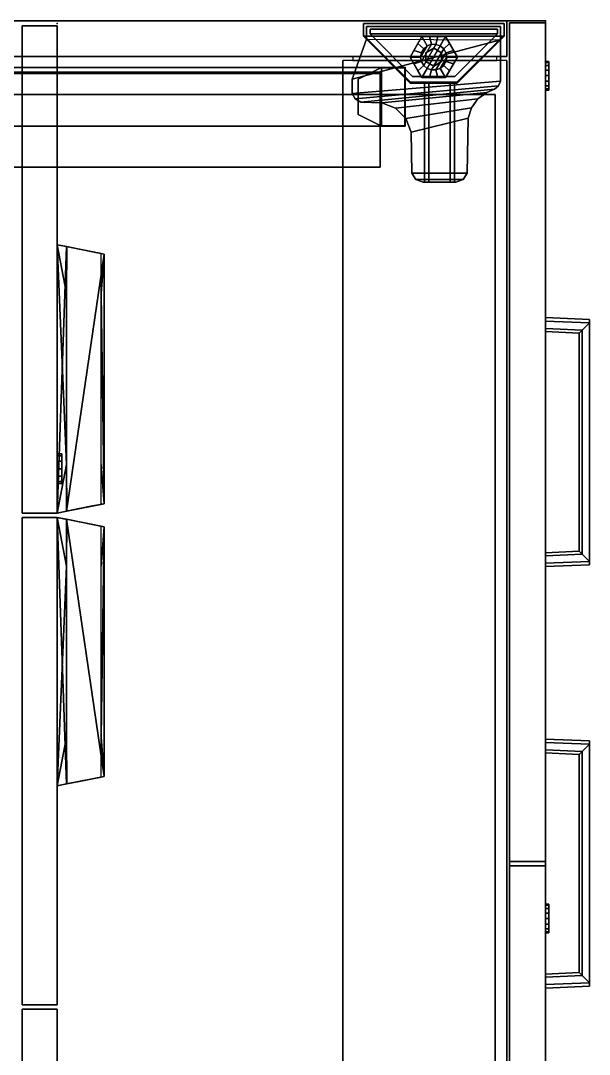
# Model space of a CAD drawing. Header units: inches. Extents: x 249 to 345, y -1454 to -1310.
# Drawn here: x 261.98 to 274.13, y -1332.22 to -1310.15 of the extents above; entities that cross this region are included whole.
import ezdxf

# ---------------------------------------------------------------- set-up
doc = ezdxf.new("R2010")
doc.units = ezdxf.units.IN
doc.header["$LTSCALE"] = 48
doc.header["$MEASUREMENT"] = 0
for name, color, linetype in [('A-FURN', 7, 'Continuous'), ('A-FURN-3-NODE', 7, 'Continuous'), ('A-FURN-3-STOR-DOOR-MDF', 253, 'Continuous'), ('A-FURN-3-STOR-HANDLE', 254, 'Continuous'), ('A-FURN-3-STOR-LCK', 4, 'Continuous'), ('A-FURN-P-ACSY-T', 7, 'Continuous'), ('A-FURN-P-STOR-T', 6, 'Continuous'), ('A-FURN-P-WKSF-T', 1, 'Continuous'), ('AFUST-3-CSLM', 13, 'Continuous'), ('AFUST-3-CSPT', 11, 'Continuous'), ('AFUST-3-DWLM', 13, 'Continuous'), ('AFUST-3-EDLM', 10, 'Continuous'), ('AFUST-3-FTPT', 11, 'Continuous'), ('AFUST-3-GDPT', 4, 'Continuous'), ('AFUST-3-LKPT', 4, 'Continuous'), ('AFUST-3-PLPT', 4, 'Continuous'), ('AFUST-3-TPLM', 15, 'Continuous'), ('AFUST-P', 6, 'Continuous'), ('AFUUS-P', 6, 'Continuous'), ('AFUWK-3-EDLM', 10, 'Continuous'), ('AFUWK-3-TPLM', 15, 'Continuous'), ('AFUWK-P', 1, 'Continuous'), ('AFUWS-3-CPPT', 11, 'Continuous'), ('AFUWS-3-LGPT', 9, 'Continuous'), ('AFUWS-P', 1, 'Continuous')]:
    doc.layers.add(name, color=color, linetype=linetype)
doc.styles.get("Standard").update_dxf_attribs({"font": 'archquik.shx'})

# ---------------------------------------------------------------- blocks, each defined once
blk = doc.blocks.new('3_ZDOC42ML')
at = {"layer": 'A-FURN-3-NODE'}
blk.add_point((42, -14), dxfattribs=at)
at = {"layer": 'AFUUS-P'}
blk.add_point((42, -14), dxfattribs=at)
at = {"layer": 'A-FURN-P-STOR-T', "flags": 1}
for tag, height in [('CAPTG', 2.5), ('CAPPN', 0.001), ('CAPMG', 0.001), ('CAPMC', 0.001), ('CAPQT', 0.001), ('CAPDH', 0.001), ('CAPGC', 0.001)]:
    blk.add_attdef(tag, (0, 0), '', height=height, dxfattribs=at)
at = {"layer": 'A-FURN-3-STOR-DOOR-MDF'}
mesh = blk.add_polyface(dxfattribs=at)
corners = [(20.953, -13.25, 48.75), (10.547, -13.25, 48.75), (10.547, -13.25, 63.75), (20.953, -13.25, 63.75), (20.953, -14, 63.75), (10.547, -14, 63.75), (10.547, -14, 48.75), (20.953, -14, 48.75)]
mesh.append_faces([[corners[k] for k in face] for face in [(0, 1, 2, 3), (4, 5, 6, 7), (3, 4, 7, 0), (5, 2, 1, 6), (6, 1, 0, 7), (2, 5, 4, 3)]])
mesh = blk.add_polyface(dxfattribs=at)
corners = [(31.452, -13.25, 48.75), (21.047, -13.25, 48.75), (21.047, -13.25, 63.75), (31.452, -13.25, 63.75), (31.452, -14, 63.75), (21.047, -14, 63.75), (21.047, -14, 48.75), (31.452, -14, 48.75)]
mesh.append_faces([[corners[k] for k in face] for face in [(0, 1, 2, 3), (4, 5, 6, 7), (3, 4, 7, 0), (5, 2, 1, 6), (6, 1, 0, 7), (2, 5, 4, 3)]])
mesh = blk.add_polyface(dxfattribs=at)
corners = [(41.953, -13.25, 48.75), (31.548, -13.25, 48.75), (31.548, -13.25, 63.75), (41.953, -13.25, 63.75), (41.953, -14, 63.75), (31.548, -14, 63.75), (31.548, -14, 48.75), (41.953, -14, 48.75)]
mesh.append_faces([[corners[k] for k in face] for face in [(0, 1, 2, 3), (4, 5, 6, 7), (3, 4, 7, 0), (5, 2, 1, 6), (6, 1, 0, 7), (2, 5, 4, 3)]])
at = {"layer": 'A-FURN-3-STOR-HANDLE'}
mesh = blk.add_polyface(dxfattribs=at)
corners = [(26.761, -14.199, 48.819), (25.722, -14, 48.816), (30.413, -14.199, 48.819), (25.762, -14.204, 48.819), (31.253, -15, 49.066), (25.921, -15, 49.066), (31.253, -15, 48.913), (25.921, -15, 48.913), (31.452, -14, 49.441), (31.413, -14.195, 49.437), (31.452, -14, 48.816), (31.302, -14.753, 48.951), (31.264, -14.94, 48.912), (31.359, -14.468, 48.931), (31.412, -14.204, 48.819), (25.91, -14.94, 48.912), (25.872, -14.753, 48.951), (25.722, -14, 49.441), (25.761, -14.195, 49.437), (25.815, -14.468, 48.931), (30.413, -14.94, 48.912), (26.761, -14.94, 48.912)]
mesh.append_faces([[corners[k] for k in face] for face in [(0, 1, 2, 2), (4, 11, 9, 9), (15, 5, 16, 16), (18, 16, 5, 5), (20, 6, 21, 21), (7, 21, 6, 6)]], dxfattribs={"vtx0": -1, "vtx1": -1, "vtx2": -1})
mesh.append_faces([[corners[k] for k in face] for face in [(4, 5, 6, 6), (8, 9, 10, 10), (6, 12, 4, 4), (7, 5, 15, 15), (17, 1, 18, 18), (12, 6, 20, 20), (15, 21, 7, 7), (17, 18, 8, 8), (18, 5, 9, 9)]], dxfattribs={"vtx1": -1, "vtx2": -1})
mesh.append_faces([[corners[k] for k in face] for face in [(12, 11, 4, 4), (11, 13, 9, 9), (13, 14, 9, 9), (14, 10, 9, 9), (1, 10, 2, 2), (1, 3, 18, 18), (3, 19, 18, 18), (19, 16, 18, 18)]], dxfattribs={"vtx1": -1, "vtx2": -1, "vtx3": -1})
mesh.append_faces([[corners[k] for k in face] for face in [(0, 3, 1, 1), (5, 7, 6, 6), (10, 14, 2, 2), (18, 9, 8, 8), (5, 4, 9, 9)]], dxfattribs={"vtx2": -1, "vtx3": -1})
mesh = blk.add_polyface(dxfattribs=at)
corners = [(31.548, -14, 49.441), (31.548, -14, 48.816), (31.587, -14.195, 49.437), (31.588, -14.204, 48.819), (31.641, -14.468, 48.931), (31.698, -14.753, 48.951), (37.078, -15, 49.066), (31.747, -15, 49.066), (37.078, -15, 48.913), (31.747, -15, 48.913), (31.736, -14.94, 48.912), (32.587, -14.199, 48.819), (37.238, -14.204, 48.819), (36.239, -14.199, 48.819), (37.278, -14, 48.816), (37.09, -14.94, 48.912), (37.128, -14.753, 48.951), (37.239, -14.195, 49.437), (37.185, -14.468, 48.931), (37.278, -14, 49.441), (32.587, -14.94, 48.912), (36.239, -14.94, 48.912)]
mesh.append_faces([[corners[k] for k in face] for face in [(2, 5, 7, 7), (10, 7, 5, 5), (11, 14, 13, 13), (6, 16, 17, 17)]], dxfattribs={"vtx0": -1, "vtx1": -1, "vtx2": -1})
mesh.append_faces([[corners[k] for k in face] for face in [(17, 12, 14, 14)]], dxfattribs={"vtx0": -1, "vtx2": -1, "vtx3": -1})
mesh.append_faces([[corners[k] for k in face] for face in [(0, 1, 2, 2), (6, 7, 8, 8), (9, 7, 10, 10), (3, 1, 11, 11), (12, 13, 14, 14), (8, 15, 6, 6), (19, 17, 14, 14), (10, 20, 9, 9), (15, 8, 21, 21), (19, 0, 17, 17), (17, 2, 6, 6)]], dxfattribs={"vtx1": -1, "vtx2": -1})
mesh.append_faces([[corners[k] for k in face] for face in [(1, 3, 2, 2), (3, 4, 2, 2), (4, 5, 2, 2), (1, 14, 11, 11), (15, 16, 6, 6), (16, 18, 17, 17), (18, 12, 17, 17), (20, 21, 9, 9), (8, 9, 21, 21)]], dxfattribs={"vtx1": -1, "vtx2": -1, "vtx3": -1})
mesh.append_faces([[corners[k] for k in face] for face in [(7, 9, 8, 8), (0, 2, 17, 17), (2, 7, 6, 6)]], dxfattribs={"vtx2": -1, "vtx3": -1})
at = {"layer": 'A-FURN-3-STOR-LCK'}
mesh = blk.add_polyface(dxfattribs=at)
corners = [(32.494, -14, 49.685), (32.652, -14, 49.727), (32.652, -14.1, 49.727), (32.494, -14.1, 49.685), (32.767, -14, 49.842), (32.809, -14, 50), (32.809, -14.1, 50), (32.767, -14.1, 49.842), (32.652, -14, 50.273), (32.494, -14, 50.315), (32.494, -14.1, 50.315), (32.652, -14.1, 50.273), (32.767, -14, 50.158), (32.767, -14.1, 50.158), (32.337, -14, 50.273), (32.221, -14, 50.158), (32.221, -14.1, 50.158), (32.337, -14.1, 50.273), (32.179, -14, 50), (32.221, -14, 49.842), (32.221, -14.1, 49.842), (32.179, -14.1, 50), (32.337, -14, 49.727), (32.337, -14.1, 49.727)]
mesh.append_faces([[corners[k] for k in face] for face in [(0, 1, 2, 3), (4, 5, 6, 7), (1, 4, 7, 2), (8, 9, 10, 11), (12, 8, 11, 13), (5, 12, 13, 6), (14, 15, 16, 17), (18, 19, 20, 21), (19, 22, 23, 20), (15, 18, 21, 16), (22, 0, 3, 23), (9, 14, 17, 10)]])
mesh.append_faces([[corners[k] for k in face] for face in [(7, 6, 16, 21), (2, 7, 21, 20), (6, 13, 17, 16)]], dxfattribs={"vtx1": -1, "vtx3": -1})
mesh.append_faces([[corners[k] for k in face] for face in [(20, 23, 3, 2), (13, 11, 10, 17)]], dxfattribs={"vtx3": -1})
blk = doc.blocks.new('3KL243624E')
at = {"layer": 'AFUST-P'}
blk.add_point((36, 0), dxfattribs=at)
at = {"layer": 'AFUST-3-CSLM'}
mesh = blk.add_polyface(dxfattribs=at)
corners = [(36, 0.827, 22.127), (36, 24, 22.127), (36, 24, 3.939), (36, 0.827, 3.939), (35.235, 24, 22.127), (35.235, 0.827, 22.127), (35.235, 0.827, 3.939), (35.235, 24, 3.939)]
mesh.append_faces([[corners[k] for k in face] for face in [(0, 1, 2, 3), (1, 0, 5, 4), (6, 7, 4, 5), (7, 6, 3, 2), (3, 6, 5, 0), (1, 4, 7, 2)]])
at = {"layer": 'AFUST-3-CSPT'}
mesh = blk.add_polyface(dxfattribs=at)
corners = [(0.852, 4.327, 3.939), (0.852, 0.827, 3.939), (35.148, 0.827, 3.939), (35.148, 4.327, 3.939), (35.148, 4.327, 4.414), (0.852, 4.327, 4.414), (0.852, 0.827, 4.414), (35.148, 0.827, 4.414)]
mesh.append_faces([[corners[k] for k in face] for face in [(0, 1, 2, 3), (5, 0, 3, 4), (7, 2, 1, 6)]])
mesh = blk.add_polyface(dxfattribs=at)
corners = [(35.235, 4.115, 4.664), (35.235, 4.115, 3.939), (35.235, 1.039, 3.939), (35.235, 1.039, 4.664), (35.148, 1.039, 3.939), (35.148, 4.115, 3.939)]
mesh.append_faces([[corners[k] for k in face] for face in [(0, 1, 2, 3), (1, 5, 4, 2)]])
at = {"layer": 'AFUST-3-DWLM'}
mesh = blk.add_polyface(dxfattribs=at)
corners = [(34.421, 1.078, 5.63), (34.421, 22.453, 5.63), (1.579, 22.453, 5.63), (1.579, 1.078, 5.63), (34.421, 1.078, 5.38), (34.421, 22.453, 5.38), (1.579, 22.453, 5.38), (1.579, 1.078, 5.38)]
mesh.append_faces([[corners[k] for k in face] for face in [(0, 1, 2, 3), (7, 6, 5, 4), (3, 7, 4, 0), (5, 1, 0, 4), (1, 5, 6, 2), (7, 3, 2, 6)]])
mesh = blk.add_polyface(dxfattribs=at)
corners = [(35.953, 0, 3.939), (0.047, 0, 3.939), (0.047, 0.765, 3.939), (35.953, 0.765, 3.939), (35.953, 0.765, 16.033), (0.047, 0.765, 16.033), (0.047, 0, 16.033), (35.953, 0, 16.033)]
mesh.append_faces([[corners[k] for k in face] for face in [(0, 1, 2, 3), (5, 4, 3, 2), (4, 5, 6, 7), (1, 0, 7, 6), (2, 1, 6, 5), (4, 7, 0, 3)]])
mesh = blk.add_polyface(dxfattribs=at)
corners = [(17.953, 0, 16.127), (0.047, 0, 16.127), (0.047, 0.765, 16.127), (17.953, 0.765, 16.127), (17.953, 0.765, 22.033), (0.047, 0.765, 22.033), (0.047, 0, 22.033), (17.953, 0, 22.033)]
mesh.append_faces([[corners[k] for k in face] for face in [(0, 1, 2, 3), (5, 4, 3, 2), (4, 5, 6, 7), (1, 0, 7, 6), (2, 1, 6, 5), (4, 7, 0, 3)]])
mesh = blk.add_polyface(dxfattribs=at)
corners = [(35.953, 0, 16.127), (18.047, 0, 16.127), (18.047, 0.765, 16.127), (35.953, 0.765, 16.127), (35.953, 0.765, 22.033), (18.047, 0.765, 22.033), (18.047, 0, 22.033), (35.953, 0, 22.033)]
mesh.append_faces([[corners[k] for k in face] for face in [(0, 1, 2, 3), (5, 4, 3, 2), (4, 5, 6, 7), (1, 0, 7, 6), (2, 1, 6, 5), (4, 7, 0, 3)]])
at = {"layer": 'AFUST-3-EDLM'}
mesh = blk.add_polyface(dxfattribs=at)
corners = [(0, 24, 22.892), (0, 24, 22.127), (0, 0, 22.127), (0, 0, 22.892), (36, 0, 22.892), (36, 0, 22.127), (36, 24, 22.127), (36, 24, 22.892)]
mesh.append_faces([[corners[k] for k in face] for face in [(0, 1, 2, 3), (5, 4, 3, 2), (4, 5, 6, 7), (1, 0, 7, 6)]])
at = {"layer": 'AFUST-3-LKPT'}
mesh = blk.add_polyface(dxfattribs=at)
corners = [(16.943, -0.07, 21.299), (16.826, -0.07, 21.322), (16.708, -0.07, 21.299), (16.609, -0.07, 21.233), (16.542, -0.07, 21.133), (17.042, -0.07, 21.233), (17.109, -0.07, 21.133), (16.519, -0.07, 21.016), (16.542, -0.07, 20.898), (17.132, -0.07, 21.016), (17.109, -0.07, 20.898), (16.609, -0.07, 20.799), (16.708, -0.07, 20.732), (17.042, -0.07, 20.799), (16.943, -0.07, 20.732), (16.826, -0.07, 20.709), (17.132, 0, 21.016), (17.109, 0, 21.133), (17.042, 0, 21.233), (16.943, 0, 21.299), (16.826, 0, 21.322), (16.708, 0, 21.299), (16.609, 0, 21.233), (16.542, 0, 21.133), (16.519, 0, 21.016), (16.542, 0, 20.898), (16.609, 0, 20.799), (16.708, 0, 20.732), (16.826, 0, 20.709), (16.943, 0, 20.732), (17.042, 0, 20.799), (17.109, 0, 20.898)]
mesh.append_faces([[corners[k] for k in face] for face in [(6, 17, 18, 5), (0, 19, 20, 1), (2, 21, 22, 3), (4, 23, 24, 7), (8, 25, 26, 11), (12, 27, 28, 15), (14, 29, 30, 13), (10, 31, 16, 9)]], dxfattribs={"vtx0": -1})
mesh.append_faces([[corners[k] for k in face] for face in [(0, 3, 4, 5), (7, 6, 5, 4), (6, 7, 8, 9), (11, 10, 9, 8), (10, 11, 12, 13)]], dxfattribs={"vtx0": -1, "vtx2": -1})
mesh.append_faces([[corners[k] for k in face] for face in [(15, 14, 13, 12), (9, 16, 17, 6), (5, 18, 19, 0), (1, 20, 21, 2), (3, 22, 23, 4), (7, 24, 25, 8), (11, 26, 27, 12), (15, 28, 29, 14), (13, 30, 31, 10)]], dxfattribs={"vtx2": -1})
mesh.append_faces([[corners[k] for k in face] for face in [(0, 1, 2, 3)]], dxfattribs={"vtx3": -1})
mesh = blk.add_polyface(dxfattribs=at)
corners = [(34.943, -0.07, 21.299), (34.826, -0.07, 21.322), (34.708, -0.07, 21.299), (34.609, -0.07, 21.233), (34.542, -0.07, 21.133), (35.042, -0.07, 21.233), (35.109, -0.07, 21.133), (34.519, -0.07, 21.016), (34.542, -0.07, 20.898), (35.132, -0.07, 21.016), (35.109, -0.07, 20.898), (34.609, -0.07, 20.799), (34.708, -0.07, 20.732), (35.042, -0.07, 20.799), (34.943, -0.07, 20.732), (34.826, -0.07, 20.709), (35.132, 0, 21.016), (35.109, 0, 21.133), (35.042, 0, 21.233), (34.943, 0, 21.299), (34.826, 0, 21.322), (34.708, 0, 21.299), (34.609, 0, 21.233), (34.542, 0, 21.133), (34.519, 0, 21.016), (34.542, 0, 20.898), (34.609, 0, 20.799), (34.708, 0, 20.732), (34.826, 0, 20.709), (34.943, 0, 20.732), (35.042, 0, 20.799), (35.109, 0, 20.898)]
mesh.append_faces([[corners[k] for k in face] for face in [(6, 17, 18, 5), (0, 19, 20, 1), (2, 21, 22, 3), (4, 23, 24, 7), (8, 25, 26, 11), (12, 27, 28, 15), (14, 29, 30, 13), (10, 31, 16, 9)]], dxfattribs={"vtx0": -1})
mesh.append_faces([[corners[k] for k in face] for face in [(0, 3, 4, 5), (7, 6, 5, 4), (6, 7, 8, 9), (11, 10, 9, 8), (10, 11, 12, 13)]], dxfattribs={"vtx0": -1, "vtx2": -1})
mesh.append_faces([[corners[k] for k in face] for face in [(15, 14, 13, 12), (9, 16, 17, 6), (5, 18, 19, 0), (1, 20, 21, 2), (3, 22, 23, 4), (7, 24, 25, 8), (11, 26, 27, 12), (15, 28, 29, 14), (13, 30, 31, 10)]], dxfattribs={"vtx2": -1})
mesh.append_faces([[corners[k] for k in face] for face in [(0, 1, 2, 3)]], dxfattribs={"vtx3": -1})
at = {"layer": 'AFUST-3-TPLM'}
mesh = blk.add_polyface(dxfattribs=at)
corners = [(0, 24, 22.892), (0, 0, 22.892), (36, 0, 22.892), (36, 24, 22.892)]
mesh.append_faces([[corners[k] for k in face] for face in [(0, 1, 2, 3)]])
mesh = blk.add_polyface(dxfattribs=at)
corners = [(0, 24, 22.127), (0, 0, 22.127), (36, 0, 22.127), (36, 24, 22.127)]
mesh.append_faces([[corners[k] for k in face] for face in [(0, 1, 2, 3)]])
blk = doc.blocks.new('3KL243624E_SP')
at = {"layer": 'AFUST-P'}
blk.add_point((36, 0), dxfattribs=at)
at = {"layer": 'AFUST-3-PLPT'}
mesh = blk.add_polyface(dxfattribs=at)
corners = [(15.417, 0, 15.379), (15.572, 0, 15.315), (15.608, -0.782, 15.315), (15.453, -0.937, 15.379), (15.342, 0, 15.379), (15.342, 0, 14.942), (15.378, -0.937, 14.942), (15.378, -0.937, 15.379), (15.572, 0, 15.006), (15.417, 0, 14.942), (15.453, -0.937, 14.942), (15.608, -0.782, 15.006), (15.636, 0, 15.161), (15.672, -0.718, 15.161), (20.428, 0, 15.315), (20.364, 0, 15.161), (20.328, -0.718, 15.161), (20.392, -0.782, 15.315), (20.428, 0, 15.006), (20.392, -0.782, 15.006), (20.658, 0, 15.379), (20.658, 0, 14.942), (20.622, -0.937, 14.942), (20.622, -0.937, 15.379), (20.547, -0.937, 14.942), (20.583, 0, 14.942), (20.583, 0, 15.379), (20.547, -0.937, 15.379)]
mesh.append_faces([[corners[k] for k in face] for face in [(0, 1, 2, 3), (7, 6, 5, 4), (8, 9, 10, 11), (6, 10, 9, 5), (3, 7, 4, 0), (1, 12, 13, 2), (12, 8, 11, 13), (17, 16, 15, 14), (16, 19, 18, 15), (20, 21, 22, 23), (21, 25, 24, 22), (26, 20, 23, 27), (19, 24, 25, 18), (27, 17, 14, 26), (23, 22, 6, 7), (2, 13, 16, 17), (13, 11, 19, 16), (11, 10, 24, 19), (3, 2, 17, 27)]])
mesh = blk.add_polyface(dxfattribs=at)
corners = [(24.417, 0, 21.379), (24.572, 0, 21.315), (24.608, -0.782, 21.315), (24.453, -0.937, 21.379), (24.342, 0, 21.379), (24.342, 0, 20.942), (24.378, -0.937, 20.942), (24.378, -0.937, 21.379), (24.572, 0, 21.006), (24.417, 0, 20.942), (24.453, -0.937, 20.942), (24.608, -0.782, 21.006), (24.636, 0, 21.161), (24.672, -0.718, 21.161), (29.428, 0, 21.315), (29.364, 0, 21.161), (29.328, -0.718, 21.161), (29.392, -0.782, 21.315), (29.428, 0, 21.006), (29.392, -0.782, 21.006), (29.658, 0, 21.379), (29.658, 0, 20.942), (29.622, -0.937, 20.942), (29.622, -0.937, 21.379), (29.547, -0.937, 20.942), (29.583, 0, 20.942), (29.583, 0, 21.379), (29.547, -0.937, 21.379)]
mesh.append_faces([[corners[k] for k in face] for face in [(0, 1, 2, 3), (7, 6, 5, 4), (8, 9, 10, 11), (6, 10, 9, 5), (3, 7, 4, 0), (1, 12, 13, 2), (12, 8, 11, 13), (17, 16, 15, 14), (16, 19, 18, 15), (20, 21, 22, 23), (21, 25, 24, 22), (26, 20, 23, 27), (19, 24, 25, 18), (27, 17, 14, 26), (23, 22, 6, 7), (2, 13, 16, 17), (13, 11, 19, 16), (11, 10, 24, 19), (3, 2, 17, 27)]])
blk = doc.blocks.new('KL243624E_THREEDVIEW_INVPULL_____INVFOOT_____.ZF_____INVPULL_____.SP')
at = {"layer": 'A-FURN'}
blk.add_blockref('3KL243624E_SP', (0, 0), dxfattribs=at)
blk = doc.blocks.new('336X24_ZF')
at = {"layer": 'AFUST-3-FTPT'}
mesh = blk.add_polyface(dxfattribs=at)
corners = [(35.59, 0.964, 4.001), (35.59, 0.964, 3.939), (35.877, 0.964, 3.939), (35.877, 0.964, 4.001), (35.877, 3.822, 3.939), (35.877, 3.822, 4.001), (35.605, 3.822, 4.001), (35.605, 3.822, 3.939), (35.605, 3.822, 3.841), (34.754, 4.132, 4.001), (34.754, 4.132, 3.841), (34.445, 4.129, 3.841), (34.445, 4.129, 4.001), (34.263, 3.946, 3.841), (34.263, 3.946, 4.001), (34.245, 3.497, 4.001), (34.245, 3.497, 3.841), (34.469, 1.252, 4.001), (34.469, 1.252, 3.841), (34.537, 1.086, 3.841), (34.537, 1.086, 4.001), (34.609, 1.006, 3.841), (34.609, 1.006, 4.001), (34.707, 0.964, 3.841), (34.707, 0.964, 4.001), (33.618, 2.872, 4.001), (33.618, 2.872, 3.841), (32.745, 2.854, 3.841), (32.745, 2.854, 4.001), (32.747, 1.67, 4.001), (32.747, 1.67, 3.841), (33.916, 1.653, 3.841), (33.916, 1.653, 4.001), (32.555, 2.612, 4.001), (32.555, 2.612, 3.841), (32.555, 1.912, 3.841), (32.555, 1.912, 4.001), (32.609, 1.758, 3.841), (32.609, 1.758, 4.001), (32.608, 2.767, 3.841), (32.608, 2.767, 4.001), (34.14, 1.581, 3.841), (34.14, 1.581, 4.001), (34.33, 1.443, 3.841), (34.33, 1.443, 4.001), (33.912, 2.982, 3.841), (33.912, 2.982, 4.001), (34.134, 3.204, 3.841), (34.134, 3.204, 4.001), (34.328, 4.064, 3.841), (34.328, 4.064, 4.001), (35.59, 0.964, 3.841)]
mesh.append_faces([[corners[k] for k in face] for face in [(4, 5, 3, 2), (5, 4, 7, 6), (10, 9, 6, 8), (9, 10, 11, 12), (16, 15, 14, 13), (17, 18, 19, 20), (25, 26, 27, 28), (29, 30, 31, 32), (33, 34, 35, 36)]])
mesh.append_faces([[corners[k] for k in face] for face in [(0, 1, 2, 3), (21, 22, 20, 19), (37, 38, 36, 35), (39, 40, 28, 27), (41, 42, 32, 31), (47, 48, 15, 16), (49, 50, 12, 11), (39, 37, 35, 34)]], dxfattribs={"vtx0": -1})
mesh.append_faces([[corners[k] for k in face] for face in [(43, 44, 42, 41), (45, 46, 48, 47), (27, 30, 37, 39), (31, 26, 45, 41), (41, 45, 47, 43), (43, 47, 16, 18), (26, 31, 30, 27), (21, 49, 11, 23), (19, 13, 49, 21), (23, 11, 10, 51)]], dxfattribs={"vtx0": -1, "vtx2": -1})
mesh.append_faces([[corners[k] for k in face] for face in [(8, 51, 10, 10)]], dxfattribs={"vtx1": -1, "vtx2": -1})
mesh.append_faces([[corners[k] for k in face] for face in [(0, 24, 1, 1)]], dxfattribs={"vtx1": -1, "vtx2": -1, "vtx3": -1})
mesh.append_faces([[corners[k] for k in face] for face in [(19, 18, 16, 13)]], dxfattribs={"vtx1": -1, "vtx3": -1})
mesh.append_faces([[corners[k] for k in face] for face in [(23, 24, 22, 21), (30, 29, 38, 37), (34, 33, 40, 39), (18, 17, 44, 43), (26, 25, 46, 45), (13, 14, 50, 49)]], dxfattribs={"vtx2": -1})
mesh.append_faces([[corners[k] for k in face] for face in [(24, 23, 51, 1)]], dxfattribs={"vtx3": -1})
mesh = blk.add_polyface(dxfattribs=at)
corners = [(35.669, 0.884, 3.939), (35.694, 0.884, 0.541), (35.94, 0.884, 0.541), (35.94, 0.884, 3.939), (34.691, 1.888, 0.541), (34.666, 1.888, 3.939), (34.666, 2.887, 3.939), (34.691, 2.887, 0.541), (35.694, 3.887, 0.541), (35.669, 3.887, 3.939), (35.94, 3.887, 3.939), (35.94, 3.887, 0.541)]
mesh.append_faces([[corners[k] for k in face] for face in [(0, 1, 2, 3), (1, 0, 5, 4), (6, 7, 4, 5), (7, 6, 9, 8), (10, 11, 8, 9), (11, 10, 3, 2)]])
mesh.append_faces([[corners[k] for k in face] for face in [(10, 9, 0, 3)]], dxfattribs={"vtx1": -1})
mesh.append_faces([[corners[k] for k in face] for face in [(9, 6, 5, 0)]], dxfattribs={"vtx3": -1})
mesh = blk.add_polyface(dxfattribs=at)
corners = [(35.717, 1.028, 2.452), (35.717, 1.028, 0.217), (35.818, 1.028, 0.217), (35.818, 1.028, 2.452), (34.811, 1.934, 0.217), (34.811, 1.934, 2.452), (34.811, 2.841, 2.452), (34.811, 2.841, 0.217), (35.717, 3.747, 0.217), (35.717, 3.747, 2.452), (35.818, 3.747, 2.452), (35.818, 3.747, 0.217)]
mesh.append_faces([[corners[k] for k in face] for face in [(0, 1, 2, 3), (1, 0, 5, 4), (6, 7, 4, 5), (7, 6, 9, 8), (10, 11, 8, 9), (11, 10, 3, 2)]])
mesh.append_faces([[corners[k] for k in face] for face in [(1, 8, 11, 2), (8, 1, 4, 7)]], dxfattribs={"vtx0": -1})
mesh = blk.add_polyface(dxfattribs=at)
corners = [(32.555, 2.491, 3.841), (32.555, 2.584, 3.841), (32.555, 2.584, 3.716), (32.555, 2.491, 3.716), (34.67, 2.491, 3.344), (34.67, 2.584, 3.344), (34.666, 2.491, 3.841), (34.666, 2.584, 3.841)]
mesh.append_faces([[corners[k] for k in face] for face in [(0, 1, 2, 3), (5, 4, 3, 2), (0, 3, 4, 6), (7, 5, 2, 1)]])
mesh = blk.add_polyface(dxfattribs=at)
corners = [(32.555, 1.941, 3.841), (32.555, 2.034, 3.841), (32.555, 2.034, 3.716), (32.555, 1.941, 3.716), (34.67, 1.941, 3.344), (34.67, 2.034, 3.344), (34.666, 1.941, 3.841), (34.666, 2.034, 3.841)]
mesh.append_faces([[corners[k] for k in face] for face in [(0, 1, 2, 3), (5, 4, 3, 2), (0, 3, 4, 6), (7, 5, 2, 1)]])
at = {"layer": 'AFUST-3-GDPT'}
mesh = blk.add_polyface(dxfattribs=at)
corners = [(35.514, 2.051, 0.054), (35.4, 2.174), (35.462, 2.248), (35.659, 2.135, 0.097), (35.365, 1.965, 0.055), (35.316, 2.126), (35.221, 1.882, 0.1), (35.221, 2.109), (35.077, 1.965, 0.052), (35.126, 2.126), (34.927, 2.052, 0.051), (35.042, 2.174), (34.784, 2.135, 0.096), (34.98, 2.248), (34.784, 2.302, 0.053), (34.947, 2.339), (34.784, 2.474, 0.053), (34.947, 2.436), (34.784, 2.64, 0.097), (34.98, 2.527), (35.659, 2.135, 0.217), (35.221, 1.882, 0.217), (34.784, 2.135, 0.217), (34.784, 2.64, 0.217), (35.495, 2.339), (35.659, 2.302, 0.054), (35.496, 2.436), (35.659, 2.474, 0.055), (35.463, 2.527), (35.659, 2.64, 0.1), (35.4, 2.601), (35.515, 2.723, 0.052), (35.317, 2.65), (35.365, 2.81, 0.051), (35.221, 2.666), (35.221, 2.893, 0.096), (35.126, 2.65), (35.076, 2.809, 0.053), (35.042, 2.601), (34.928, 2.723, 0.053), (35.659, 2.64, 0.217), (35.221, 2.893, 0.217)]
mesh.append_faces([[corners[k] for k in face] for face in [(0, 1, 2, 3), (8, 9, 7, 6), (14, 15, 13, 12), (27, 26, 28, 29), (33, 32, 34, 35), (39, 38, 19, 18), (28, 34, 32, 30)]], dxfattribs={"vtx0": -1})
mesh.append_faces([[corners[k] for k in face] for face in [(4, 5, 1, 0), (10, 11, 9, 8), (16, 17, 15, 14), (20, 0, 3, 3), (21, 4, 0, 20), (4, 21, 6, 6), (22, 10, 8, 21), (10, 22, 12, 12), (23, 16, 14, 22), (16, 23, 18, 18), (19, 2, 1, 17), (5, 15, 17, 1), (15, 5, 7, 13), (25, 24, 26, 27), (31, 30, 32, 33), (37, 36, 38, 39), (20, 25, 27, 40), (40, 31, 33, 41), (41, 33, 35, 35), (41, 37, 39, 23), (23, 39, 18, 18), (38, 24, 2, 19), (24, 38, 36, 26), (34, 28, 26, 36)]], dxfattribs={"vtx0": -1, "vtx2": -1})
mesh.append_faces([[corners[k] for k in face] for face in [(6, 21, 8, 8), (12, 22, 14, 14)]], dxfattribs={"vtx1": -1, "vtx2": -1})
mesh.append_faces([[corners[k] for k in face] for face in [(6, 7, 5, 4), (12, 13, 11, 10), (18, 19, 17, 16), (9, 11, 13, 7), (3, 2, 24, 25), (29, 28, 30, 31), (35, 34, 36, 37)]], dxfattribs={"vtx2": -1})
mesh.append_faces([[corners[k] for k in face] for face in [(20, 3, 25, 25), (27, 29, 40, 40), (40, 29, 31, 31), (41, 35, 37, 37)]], dxfattribs={"vtx2": -1, "vtx3": -1})
mesh.append_faces([[corners[k] for k in face] for face in [(23, 22, 21, 20), (20, 40, 41, 23)]], dxfattribs={"vtx3": -1})
mesh = blk.add_polyface(dxfattribs=at)
corners = [(35.125, 2.553, 0.217), (35.125, 2.553, 1.217), (35.03, 2.387, 1.217), (35.03, 2.387, 0.217), (35.317, 2.553, 0.217), (35.317, 2.553, 1.217), (35.412, 2.387, 0.217), (35.412, 2.387, 1.217), (35.317, 2.222, 0.217), (35.317, 2.222, 1.217), (35.125, 2.222, 0.217), (35.125, 2.222, 1.217)]
mesh.append_faces([[corners[k] for k in face] for face in [(0, 1, 2, 3), (4, 5, 1, 0), (6, 7, 5, 4), (8, 9, 7, 6), (10, 11, 9, 8), (3, 2, 11, 10)]])
blk = doc.blocks.new('KL243624E_THREEDVIEW_INVFOOT_____INVFOOT_____.ZF_____INVPULL_____.SP')
at = {"layer": 'A-FURN'}
blk.add_blockref('336X24_ZF', (0, 0), dxfattribs=at)
blk = doc.blocks.new('3_KL243624E_____XI_____XO_____INVFOOT_____-ZF_____INVPULL_____-SP')
at = {"layer": 'A-FURN'}
for name in ['3KL243624E', 'KL243624E_THREEDVIEW_INVPULL_____INVFOOT_____.ZF_____INVPULL_____.SP', 'KL243624E_THREEDVIEW_INVFOOT_____INVFOOT_____.ZF_____INVPULL_____.SP']:
    blk.add_blockref(name, (0, 0), dxfattribs=at)
at = {"layer": 'A-FURN-P-ACSY-T'}
blk.add_attdef('CAPTG', (0, 1), '', height=2.5, dxfattribs=at)
at = {"layer": 'A-FURN-P-ACSY-T', "flags": 1}
for tag, p in [('CAPPN', (0, 0)), ('CAPMG', (0, 0, 1035122.123)), ('CAPMC', (0, 0)), ('CAPQT', (0, 0)), ('CAPDH', (0, 0))]:
    blk.add_attdef(tag, p, '', height=0.001, dxfattribs=at)
blk = doc.blocks.new('3_T52484S')
at = {"layer": 'AFUWK-P'}
for p in [(75.25, -24), (76.5, -24), (84, -24)]:
    blk.add_point(p, dxfattribs=at)
at = {"layer": 'A-FURN-P-WKSF-T', "flags": 1}
for tag, height in [('CAPTG', 2.5), ('CAPPN', 0.001), ('CAPMG', 0.001), ('CAPMC', 0.001), ('CAPQT', 0.001), ('CAPDH', 0.001), ('CAPGC', 0.001)]:
    blk.add_attdef(tag, (0, 0), '', height=height, dxfattribs=at)
at = {"layer": 'AFUWK-3-EDLM'}
mesh = blk.add_polyface(dxfattribs=at)
corners = [(0, 0, 28.25), (84, 0, 28.25), (84, 0, 29.5), (0, 0, 29.5), (84, -24, 28.25), (84, -24, 29.5), (0, -24, 28.25), (0, -24, 29.5)]
mesh.append_faces([[corners[k] for k in face] for face in [(0, 1, 2, 3), (1, 4, 5, 2), (4, 6, 7, 5), (6, 0, 3, 7)]])
at = {"layer": 'AFUWK-3-TPLM'}
mesh = blk.add_polyface(dxfattribs=at)
corners = [(84, -24, 28.25), (84, 0, 28.25), (0, 0, 28.25), (0, -24, 28.25)]
mesh.append_faces([[corners[k] for k in face] for face in [(0, 1, 2, 3)]])
mesh = blk.add_polyface(dxfattribs=at)
corners = [(84, -24, 29.5), (84, 0, 29.5), (0, 0, 29.5), (0, -24, 29.5)]
mesh.append_faces([[corners[k] for k in face] for face in [(0, 1, 2, 3)]])
blk = doc.blocks.new('3_K6SS0518')
at = {"layer": 'AFUWS-P'}
for p in [(0, 0), (0, -18)]:
    blk.add_point(p, dxfattribs=at)
at = {"layer": 'A-FURN-P-ACSY-T', "flags": 1}
for tag, height in [('CAPTG', 2.5), ('CAPPN', 0.001), ('CAPMG', 0.001), ('CAPMC', 0.001), ('CAPQT', 0.001), ('CAPDH', 0.001), ('CAPGC', 0.001)]:
    blk.add_attdef(tag, (0, 0), '', height=height, dxfattribs=at)
at = {"layer": 'AFUWS-3-CPPT'}
mesh = blk.add_polyface(dxfattribs=at)
corners = [(0.004, -0.004, 28.25), (0, 0, 27.75), (0, -0.5, 27.75), (0.004, -0.5, 28.25), (1.25, 0, 27.75), (1.246, -0.004, 28.25), (1.246, -0.5, 28.25), (1.25, -0.5, 27.75)]
mesh.append_faces([[corners[k] for k in face] for face in [(0, 1, 2, 3), (1, 0, 5, 4), (6, 7, 4, 5), (7, 6, 3, 2), (1, 4, 7, 2), (6, 5, 0, 3)]])
mesh = blk.add_polyface(dxfattribs=at)
corners = [(0.004, -0.5, 23.055), (0, -0.5, 23.555), (0, 0, 23.555), (0.004, -0.004, 23.055), (1.246, -0.004, 23.055), (1.25, 0, 23.555), (1.25, -0.5, 23.555), (1.246, -0.5, 23.055)]
mesh.append_faces([[corners[k] for k in face] for face in [(0, 1, 2, 3), (5, 4, 3, 2), (4, 5, 6, 7), (1, 0, 7, 6), (1, 6, 5, 2), (0, 3, 4, 7)]])
mesh = blk.add_polyface(dxfattribs=at)
corners = [(0.004, -17.5, 28.25), (0, -17.5, 27.75), (0, -18, 27.75), (0.004, -17.996, 28.25), (1.246, -17.996, 28.25), (1.25, -18, 27.75), (1.25, -17.5, 27.75), (1.246, -17.5, 28.25)]
mesh.append_faces([[corners[k] for k in face] for face in [(0, 1, 2, 3), (5, 4, 3, 2), (4, 5, 6, 7), (1, 0, 7, 6), (1, 6, 5, 2), (0, 3, 4, 7)]])
mesh = blk.add_polyface(dxfattribs=at)
corners = [(0.004, -17.996, 23.055), (0, -18, 23.555), (0, -17.5, 23.555), (0.004, -17.5, 23.055), (1.25, -18, 23.555), (1.246, -17.996, 23.055), (1.246, -17.5, 23.055), (1.25, -17.5, 23.555)]
mesh.append_faces([[corners[k] for k in face] for face in [(0, 1, 2, 3), (1, 0, 5, 4), (6, 7, 4, 5), (7, 6, 3, 2), (1, 4, 7, 2), (6, 5, 0, 3)]])
at = {"layer": 'AFUWS-3-LGPT'}
mesh = blk.add_polyface(dxfattribs=at)
corners = [(0, -18, 27.75), (0, -18, 23.555), (1.25, -18, 23.555), (1.25, -18, 27.75), (1.25, -17.5, 27.75), (1.25, -17.5, 23.555), (1.001, -17.001, 23.555), (1.001, -17.001, 27.75), (0.25, -17.001, 27.75), (0.25, -17.001, 23.555), (0, -17.5, 23.555), (0, -17.5, 27.75), (1.25, 0, 27.75), (1.25, 0, 23.555), (0, 0, 23.555), (0, 0, 27.75), (1.25, -0.5, 23.555), (1.25, -0.5, 27.75), (1.001, -0.999, 27.75), (1.001, -0.999, 23.555), (0.25, -0.999, 23.555), (0.25, -0.999, 27.75), (0, -0.5, 27.75), (0, -0.5, 23.555), (0, -17.5, 23.055), (0, -0.5, 23.055), (1.25, -0.5, 23.055), (1.25, -17.5, 23.055), (0, -0.5, 28.25), (0, -17.5, 28.25), (1.25, -17.5, 28.15), (1.25, -0.5, 28.15), (0.099, -0.5, 28.15), (0.099, -17.5, 28.15), (0.099, -17.5, 28.25), (0.099, -0.5, 28.25), (0, -0.5, 28.15), (0, -17.5, 28.15)]
mesh.append_faces([[corners[k] for k in face] for face in [(0, 1, 2, 3), (5, 4, 3, 2), (4, 5, 6, 7), (9, 8, 7, 6), (8, 9, 10, 11), (1, 0, 11, 10), (12, 13, 14, 15), (16, 17, 12, 13), (18, 19, 16, 17), (20, 21, 18, 19), (22, 23, 20, 21), (14, 15, 22, 23), (24, 10, 23, 25), (5, 16, 23, 10), (26, 27, 5, 16), (24, 25, 26, 27), (28, 22, 11, 29), (11, 22, 17, 4), (17, 4, 30, 31), (30, 31, 32, 33), (32, 33, 34, 35), (34, 35, 28, 29), (16, 26, 25, 23), (10, 24, 27, 5)]])
mesh.append_faces([[corners[k] for k in face] for face in [(36, 31, 17, 22), (32, 36, 28, 35), (37, 30, 4, 11), (33, 37, 29, 34)]], dxfattribs={"vtx0": -1})
mesh = blk.add_polyface(dxfattribs=at)
corners = [(2.131, -0.531, 28.25), (2.131, -0.531, 28.15), (0.13, -0.531, 28.15), (0.13, -0.531, 28.25), (2.131, -17.469, 28.15), (2.131, -17.469, 28.25), (0.13, -17.469, 28.25), (0.13, -17.469, 28.15)]
mesh.append_faces([[corners[k] for k in face] for face in [(0, 1, 2, 3), (1, 0, 5, 4), (6, 7, 4, 5), (7, 6, 3, 2)]])
mesh.append_faces([[corners[k] for k in face] for face in [(6, 5, 0, 3), (2, 1, 4, 7)]], dxfattribs={"vtx1": -1})

msp = doc.modelspace()

# ---------------------------------------------------------------- block references
at = {"layer": 'A-FURN'}
for name, p, rotation in [('3_ZDOC42ML', (248.762, -1352.212, 0.098), 90), ('3_KL243624E_____XI_____XO_____INVFOOT_____-ZF_____INVPULL_____-SP', (273.189, -1346.15), 90), ('3_T52484S', (249.189, -1394.15), 90), ('3_K6SS0518', (270.189, -1311.15), 270)]:
    msp.add_blockref(name, p, dxfattribs=dict(at, rotation=rotation))

doc.saveas('drawing.dxf')
